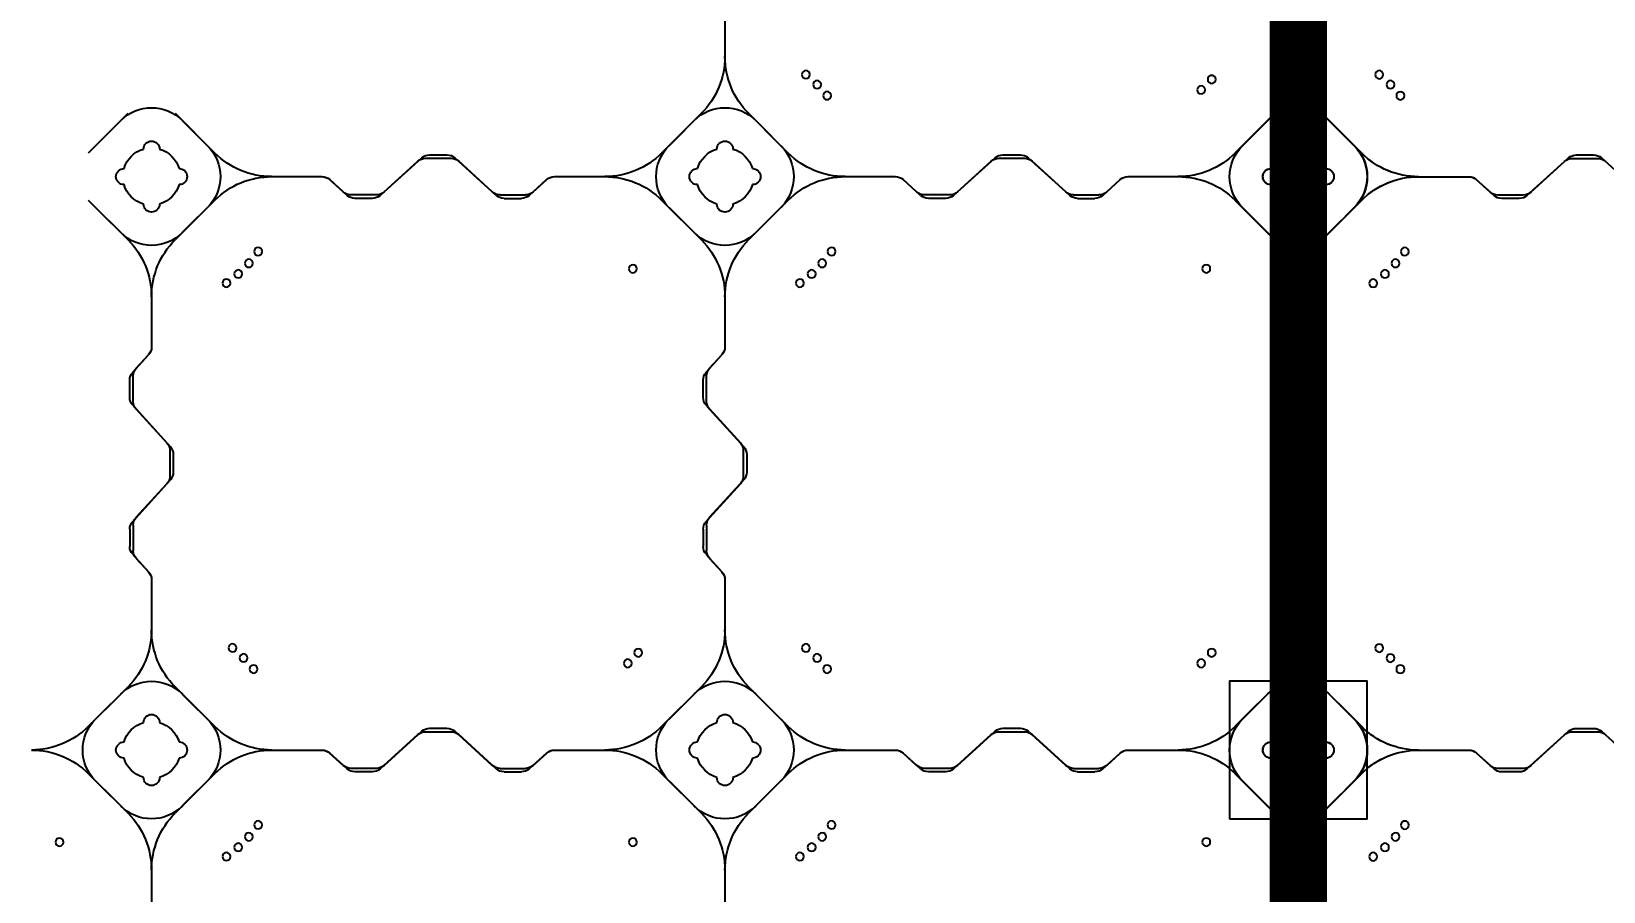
# Model space of a CAD drawing. Header units: millimetres. Extents: x -1612139 to -1260738, y 1141106 to 1536160.
# Drawn here: x -1314124 to -1312753, y 1256188 to 1256938 of the extents above; entities that cross this region are included whole.
import ezdxf

# ---------------------------------------------------------------- set-up
doc = ezdxf.new("R2010")
doc.units = ezdxf.units.MM
doc.header["$LTSCALE"] = 10
doc.layers.get('0').update_dxf_attribs({"linetype": 'CONTINUOUS'})
doc.layers.get('DEFPOINTS').update_dxf_attribs({"linetype": 'CONTINUOUS'})
doc.layers.add('W-FLOAT_BOWL浮筒', color=253, linetype='CONTINUOUS')
doc.styles.add('STANDARD_T3', font='simplex.shx', dxfattribs={"width": 0.7, "bigfont": 'gbcbig.shx'})
doc.dimstyles.new('W&&200', dxfattribs={"dimtxt": 700, "dimasz": 200, "dimexe": 500, "dimexo": 600, "dimgap": 200, "dimtad": 1, "dimdec": 0, "dimzin": 0, "dimdsep": 46, "dimtxsty": 'STANDARD_T3', "dimcen": 0.09, "dimclrd": 1, "dimclre": 1, "dimclrt": 7, "dimazin": 2, "dimtfac": 1, "dimtdec": 0, "dimtix": 1, "dimtmove": 2, "dimatfit": 3, "dimfxl": 100, "dimtolj": 1, "dimtzin": 0, "dimarcsym": 0})

# ---------------------------------------------------------------- blocks, each defined once
blk = doc.blocks.new('蓝色')
at = {"layer": 'W-FLOAT_BOWL浮筒', "color": 5}
for p, q in [((20006.3, -394.9), (20006.3, -350.9)), ((20006.3, -394.9), (20006.3, -351.1)), ((19951.1, -479.1), (19985.8, -444.4)), ((19979.5, -450.8), (19951.2, -479.1)), ((19957.5, -472.8), (19985.8, -444.5)), ((19957.5, -472.7), (19979.4, -450.8)), ((20061.6, -479.1), (20026.8, -444.4)), ((20055.2, -472.8), (20026.8, -444.5)), ((20033.2, -450.8), (20055.2, -472.7)), ((20033.2, -450.8), (20061.5, -479.1)), ((20173.5, -486.2), (20161.6, -497)), ((20177, -483.2), (20161.8, -497)), ((20202.5, -483.6), (20180.2, -483.6)), ((20199, -480.6), (20183.7, -480.6)), ((20205.7, -483.2), (20238.5, -513)), ((20209.2, -486.2), (20242, -516)), ((20303.5, -486.2), (20270.7, -516)), ((20110.9, -499.6), (20155.1, -499.6)), ((20110.9, -499.6), (20154.9, -499.6)), ((19985.8, -554.9), (19951.1, -520.1)), ((19979.5, -548.4), (19951.2, -520.1)), ((20026.8, -554.9), (20061.6, -520.1)), ((20033.2, -548.4), (20061.5, -520.1)), ((20245.2, -515.6), (20267.5, -515.6)), ((20248.7, -518.6), (20264, -518.6)), ((19979.4, -548.4), (19957.5, -526.5)), ((19957.5, -526.5), (19985.8, -554.8)), ((20055.2, -526.5), (20026.8, -554.8)), ((20055.2, -526.5), (20033.2, -548.4)), ((20006.3, -648.4), (20006.3, -604.2)), ((20006.3, -648.2), (20006.3, -604.2)), ((19989.9, -670.3), (20003.7, -655.1)), ((19992.9, -666.8), (20003.7, -654.9)), ((19987.3, -692.3), (19987.3, -677)), ((19990.3, -695.8), (19990.3, -673.5)), ((19989.9, -699), (20019.7, -731.8)), ((19992.9, -702.5), (20022.7, -735.3)), ((20022.3, -760.8), (20022.3, -738.5)), ((20025.3, -757.3), (20025.3, -742)), ((19989.9, -800.3), (20019.7, -767.5)), ((19992.9, -796.8), (20022.7, -764)), ((19987.3, -807), (19987.3, -822.3)), ((19990.3, -803.5), (19990.3, -825.8)), ((19989.9, -829), (20003.7, -844.2)), ((19992.9, -832.5), (20003.7, -844.4)), ((20006.3, -894.9), (20006.3, -850.9)), ((20006.3, -894.9), (20006.3, -851.1)), ((19951.1, -979.1), (19985.8, -944.4)), ((19957.5, -972.8), (19985.8, -944.5)), ((20061.6, -979.1), (20026.8, -944.4)), ((20055.2, -972.8), (20026.8, -944.5)), ((19979.5, -950.8), (19951.2, -979.1)), ((19957.5, -972.7), (19979.4, -950.8)), ((20033.2, -950.8), (20055.2, -972.7)), ((20033.2, -950.8), (20061.5, -979.1)), ((20173.5, -986.2), (20161.6, -997)), ((20177, -983.2), (20161.8, -997)), ((20202.5, -983.6), (20180.2, -983.6)), ((20199, -980.6), (20183.7, -980.6)), ((20205.7, -983.2), (20238.5, -1013)), ((20209.2, -986.2), (20242, -1016)), ((20303.5, -986.2), (20270.7, -1016)), ((20110.9, -999.6), (20155.1, -999.6)), ((20110.9, -999.6), (20154.9, -999.6)), ((19985.8, -1054.9), (19951.1, -1020.1)), ((19979.5, -1048.4), (19951.2, -1020.1)), ((19979.4, -1048.4), (19957.5, -1026.5)), ((19957.5, -1026.5), (19985.8, -1054.8)), ((20026.8, -1054.9), (20061.6, -1020.1)), ((20055.2, -1026.5), (20026.8, -1054.8)), ((20033.2, -1048.4), (20061.5, -1020.1)), ((20055.2, -1026.5), (20033.2, -1048.4)), ((20245.2, -1015.6), (20267.5, -1015.6)), ((20248.7, -1018.6), (20264, -1018.6)), ((20006.3, -1148.4), (20006.3, -1104.2)), ((20006.3, -1148.2), (20006.3, -1104.2))]:
    blk.add_line(p, q, dxfattribs=at)
for centre in [(20071.6, -406.7), (20081.9, -414.9), (20091.1, -424.1), (20099.2, -434.3), (20095.3, -570.2), (20076.9, -588.6), (20086.6, -579.9), (20071.6, -906.7), (20081.9, -914.9), (20091.1, -924.1), (20099.2, -934.3), (20095.3, -1070.2), (20086.6, -1079.9), (20076.9, -1088.6)]:
    blk.add_circle(centre, 3.5, dxfattribs=at)
for centre, radius, start, end in [((19936.3, -394.9), 70, 315, 0), ((19936.3, -395), 70, 315, 0), ((20076.3, -394.9), 70, 180, 225), ((20076.3, -395), 70, 180, 225), ((20006.3, -477.7), 38, 45, 135), ((20006.4, -477.7), 38, 45, 135), ((19984.4, -499.6), 38, 135, 225), ((19984.4, -499.7), 38, 135, 225), ((20006.3, -499.6), 25, 106.2602, 163.7398), ((20006.3, -499.6), 25, 106.2602, 163.7398), ((20006.3, -499.6), 25, 106.2602, 163.7398), ((20006.3, -499.6), 25, 106.2602, 163.7398), ((20006.3, -475.6), 7, 0, 180), ((20006.3, -475.6), 7, 0, 180), ((20006.3, -475.6), 7, 0, 180), ((20006.3, -475.6), 7, 0, 180), ((20006.3, -499.6), 25, 16.2602, 73.7398), ((20006.3, -499.6), 25, 16.2602, 73.7398), ((20006.3, -499.6), 25, 16.2602, 73.7398), ((20006.3, -499.6), 25, 16.2602, 73.7398), ((20028.3, -499.6), 38, 315, 45), ((20028.3, -499.7), 38, 315, 45), ((20111, -429.6), 70, 225, 270), ((20111.1, -429.6), 70, 225, 270), ((19982.3, -499.6), 7, 90, 270), ((19982.3, -499.6), 7, 90, 270), ((19982.3, -499.6), 7, 90, 270), ((19982.3, -499.6), 7, 90, 270), ((20030.3, -499.6), 7, 270, 90), ((20030.3, -499.6), 7, 270, 90), ((20030.3, -499.6), 7, 270, 90), ((20030.3, -499.6), 7, 270, 90), ((20180.2, -493.6), 10, 90, 132.2737), ((20183.7, -490.6), 10, 90, 132.2737), ((20199, -490.6), 10, 47.7263, 90), ((20202.5, -493.6), 10, 47.7263, 90), ((20006.3, -499.6), 25, 196.2602, 253.7398), ((20006.3, -499.6), 25, 196.2602, 253.7398), ((20006.3, -499.6), 25, 196.2602, 253.7398), ((20006.3, -499.6), 25, 196.2602, 253.7398), ((20006.3, -499.6), 25, 286.2602, 343.7398), ((20006.3, -499.6), 25, 286.2602, 343.7398), ((20006.3, -499.6), 25, 286.2602, 343.7398), ((20006.3, -499.6), 25, 286.2602, 343.7398), ((20111, -569.6), 70, 90, 135), ((20111.1, -569.6), 70, 90, 135), ((20154.9, -489.6), 10, 270, 312.2737), ((20155.1, -489.6), 10, 270, 312.2737), ((20245.2, -505.6), 10, 227.7263, 270), ((20248.7, -508.6), 10, 227.7263, 270), ((20264, -508.6), 10, 270, 312.2737), ((20267.5, -505.6), 10, 270, 312.2737), ((20006.3, -523.6), 7, 180, 0), ((20006.3, -523.6), 7, 180, 0), ((20006.3, -523.6), 7, 180, 0), ((20006.3, -523.6), 7, 180, 0), ((20006.3, -521.6), 38, 225, 315), ((20006.4, -521.6), 38, 225, 315), ((19936.3, -604.3), 70, 0, 45), ((19936.3, -604.3), 70, 0, 45), ((20076.3, -604.3), 70, 135, 180), ((20076.3, -604.3), 70, 135, 180), ((19996.3, -648.2), 10, 317.7263, 0), ((19996.3, -648.4), 10, 317.7263, 0), ((19997.3, -677), 10, 137.7263, 180), ((20000.3, -673.5), 10, 137.7263, 180), ((19997.3, -692.3), 10, 180, 222.2737), ((20000.3, -695.8), 10, 180, 222.2737), ((20012.3, -738.5), 10, 0, 42.2737), ((20015.3, -742), 10, 0, 42.2737), ((20012.3, -760.8), 10, 317.7263, 0), ((20015.3, -757.3), 10, 317.7263, 0), ((19997.3, -807), 10, 137.7263, 180), ((20000.3, -803.5), 10, 137.7263, 180), ((19997.3, -822.3), 10, 180, 222.2737), ((20000.3, -825.8), 10, 180, 222.2737), ((19996.3, -850.9), 10, 0, 42.2737), ((19996.3, -851.1), 10, 0, 42.2737), ((19936.3, -894.9), 70, 315, 0), ((19936.3, -895), 70, 315, 0), ((20076.3, -894.9), 70, 180, 225), ((20076.3, -895), 70, 180, 225), ((20006.3, -977.7), 38, 45, 135), ((20006.4, -977.7), 38, 45, 135), ((19984.4, -999.6), 38, 135, 225), ((19984.4, -999.7), 38, 135, 225), ((20006.3, -975.6), 7, 0, 180), ((20006.3, -975.6), 7, 0, 180), ((20006.3, -975.6), 7, 0, 180), ((20006.3, -975.6), 7, 0, 180), ((20028.3, -999.6), 38, 315, 45), ((20028.3, -999.7), 38, 315, 45), ((20006.3, -999.6), 25, 106.2602, 163.7398), ((20006.3, -999.6), 25, 106.2602, 163.7398), ((20006.3, -999.6), 25, 106.2602, 163.7398), ((20006.3, -999.6), 25, 106.2602, 163.7398), ((20006.3, -999.6), 25, 16.2602, 73.7398), ((20006.3, -999.6), 25, 16.2602, 73.7398), ((20006.3, -999.6), 25, 16.2602, 73.7398), ((20006.3, -999.6), 25, 16.2602, 73.7398), ((20111, -929.6), 70, 225, 270), ((20111.1, -929.6), 70, 225, 270), ((20180.2, -993.6), 10, 90, 132.2737), ((20183.7, -990.6), 10, 90, 132.2737), ((20199, -990.6), 10, 47.7263, 90), ((20202.5, -993.6), 10, 47.7263, 90), ((19982.3, -999.6), 7, 90, 270), ((19982.3, -999.6), 7, 90, 270), ((19982.3, -999.6), 7, 90, 270), ((19982.3, -999.6), 7, 90, 270), ((20030.3, -999.6), 7, 270, 90), ((20030.3, -999.6), 7, 270, 90), ((20030.3, -999.6), 7, 270, 90), ((20030.3, -999.6), 7, 270, 90), ((20111, -1069.6), 70, 90, 135), ((20111.1, -1069.6), 70, 90, 135), ((20154.9, -989.6), 10, 270, 312.2737), ((20155.1, -989.6), 10, 270, 312.2737), ((20006.3, -999.6), 25, 196.2602, 253.7398), ((20006.3, -999.6), 25, 196.2602, 253.7398), ((20006.3, -999.6), 25, 196.2602, 253.7398), ((20006.3, -999.6), 25, 196.2602, 253.7398), ((20006.3, -999.6), 25, 286.2602, 343.7398), ((20006.3, -999.6), 25, 286.2602, 343.7398), ((20006.3, -999.6), 25, 286.2602, 343.7398), ((20006.3, -999.6), 25, 286.2602, 343.7398), ((20245.2, -1005.6), 10, 227.7263, 270), ((20267.5, -1005.6), 10, 270, 312.2737), ((20006.3, -1023.6), 7, 180, 0), ((20006.3, -1023.6), 7, 180, 0), ((20006.3, -1023.6), 7, 180, 0), ((20006.3, -1023.6), 7, 180, 0), ((20248.7, -1008.6), 10, 227.7263, 270), ((20264, -1008.6), 10, 270, 312.2737), ((20006.3, -1021.6), 38, 225, 315), ((20006.4, -1021.6), 38, 225, 315), ((19936.3, -1104.3), 70, 0, 45), ((19936.3, -1104.3), 70, 0, 45), ((20076.3, -1104.3), 70, 135, 180), ((20076.3, -1104.3), 70, 135, 180)]:
    blk.add_arc(centre, radius, start, end, dxfattribs=at)
blk = doc.blocks.new('橙色')
at = {"layer": 'W-FLOAT_BOWL浮筒', "color": 30}
for p, q in [((19500, 104.7), (19500, 148.7)), ((19500, 104.7), (19500, 148.5)), ((20000, 104.7), (20000, 148.7)), ((20000, 104.7), (20000, 148.5)), ((20500, 104.7), (20500, 148.7)), ((19444.8, 20.5), (19479.5, 55.2)), ((19451.2, 26.8), (19479.5, 55.2)), ((19548.8, 26.8), (19520.5, 55.2)), ((19555.2, 20.5), (19520.5, 55.2)), ((19944.8, 20.5), (19979.5, 55.2)), ((19951.2, 26.8), (19979.5, 55.2)), ((20048.8, 26.8), (20020.5, 55.2)), ((20055.2, 20.5), (20020.5, 55.2)), ((20444.8, 20.5), (20479.5, 55.2)), ((20548.8, 26.8), (20520.5, 55.2)), ((19473.2, 48.8), (19444.8, 20.5)), ((19451.2, 26.9), (19473.1, 48.8)), ((19526.8, 48.8), (19555.2, 20.5)), ((19526.9, 48.8), (19548.8, 26.9)), ((19973.2, 48.8), (19944.8, 20.5)), ((19951.2, 26.9), (19973.1, 48.8)), ((20026.8, 48.8), (20055.2, 20.5)), ((20026.9, 48.8), (20048.8, 26.9)), ((20473.2, 48.8), (20444.8, 20.5)), ((20526.9, 48.8), (20548.8, 26.9)), ((19670.6, 16.4), (19655.5, 2.6)), ((19696.1, 16), (19673.9, 16)), ((19692.6, 19), (19677.4, 19)), ((19699.4, 16.4), (19732.1, -13.4)), ((19800.6, 16.4), (19767.9, -13.4)), ((19803.9, 16), (19826.1, 16)), ((19807.4, 19), (19822.6, 19)), ((19829.4, 16.4), (19844.5, 2.6)), ((20170.6, 16.4), (20155.5, 2.6)), ((20196.1, 16), (20173.9, 16)), ((20192.6, 19), (20177.4, 19)), ((20199.4, 16.4), (20232.1, -13.4)), ((20300.6, 16.4), (20267.9, -13.4)), ((20303.9, 16), (20326.1, 16)), ((20307.4, 19), (20322.6, 19)), ((20329.4, 16.4), (20344.5, 2.6)), ((19604.6, 0), (19648.7, 0)), ((19604.6, 0), (19648.5, 0)), ((19667.1, 13.4), (19655.3, 2.6)), ((19702.9, 13.4), (19735.6, -16.4)), ((19797.1, 13.4), (19764.4, -16.4)), ((19832.9, 13.4), (19844.7, 2.6)), ((19851.3, 0), (19895.3, 0)), ((19851.5, 0), (19895.3, 0)), ((20104.6, 0), (20148.7, 0)), ((20104.6, 0), (20148.5, 0)), ((20167.1, 13.4), (20155.3, 2.6)), ((20202.9, 13.4), (20235.6, -16.4)), ((20297.1, 13.4), (20264.4, -16.4)), ((20332.9, 13.4), (20344.7, 2.6)), ((20351.3, 0), (20395.3, 0)), ((20351.5, 0), (20395.3, 0)), ((19473.2, -48.8), (19444.8, -20.5)), ((19479.5, -55.2), (19444.8, -20.5)), ((19451.2, -26.8), (19479.5, -55.2)), ((19473.1, -48.8), (19451.2, -26.9)), ((19520.5, -55.2), (19555.2, -20.5)), ((19548.8, -26.8), (19520.5, -55.2)), ((19526.8, -48.8), (19555.2, -20.5)), ((19548.8, -26.9), (19526.9, -48.8)), ((19738.9, -16), (19761.1, -16)), ((19742.4, -19), (19757.6, -19)), ((19973.2, -48.8), (19944.8, -20.5)), ((19979.5, -55.2), (19944.8, -20.5)), ((19951.2, -26.8), (19979.5, -55.2)), ((19973.1, -48.8), (19951.2, -26.9)), ((20020.5, -55.2), (20055.2, -20.5)), ((20048.8, -26.8), (20020.5, -55.2)), ((20026.8, -48.8), (20055.2, -20.5)), ((20048.8, -26.9), (20026.9, -48.8)), ((20238.9, -16), (20261.1, -16)), ((20242.4, -19), (20257.6, -19)), ((20473.2, -48.8), (20444.8, -20.5)), ((20479.5, -55.2), (20444.8, -20.5)), ((20548.8, -26.8), (20520.5, -55.2)), ((20548.8, -26.9), (20526.9, -48.8)), ((19500, -148.7), (19500, -104.6)), ((19500, -148.5), (19500, -104.6)), ((20000, -148.5), (20000, -104.6)), ((20000, -148.7), (20000, -104.6)), ((20500, -148.7), (20500, -104.6)), ((19483.6, -170.6), (19497.4, -155.5)), ((19486.6, -167.1), (19497.4, -155.3)), ((19983.6, -170.6), (19997.4, -155.5)), ((19986.6, -167.1), (19997.4, -155.3)), ((20483.6, -170.6), (20497.4, -155.5)), ((19481, -192.6), (19481, -177.4)), ((19484, -196.1), (19484, -173.9)), ((19981, -192.6), (19981, -177.4)), ((19984, -196.1), (19984, -173.9)), ((20481, -192.6), (20481, -177.4)), ((19483.6, -199.4), (19513.4, -232.1)), ((19486.6, -202.9), (19516.4, -235.6)), ((19983.6, -199.4), (20013.4, -232.1)), ((19986.6, -202.9), (20016.4, -235.6)), ((20483.6, -199.4), (20513.4, -232.1)), ((19516, -261.1), (19516, -238.9)), ((19519, -257.6), (19519, -242.4)), ((20016, -261.1), (20016, -238.9)), ((20019, -257.6), (20019, -242.4)), ((20516, -261.1), (20516, -238.9)), ((19483.6, -300.6), (19513.4, -267.9)), ((19486.6, -297.1), (19516.4, -264.4)), ((19983.6, -300.6), (20013.4, -267.9)), ((19986.6, -297.1), (20016.4, -264.4)), ((20483.6, -300.6), (20513.4, -267.9)), ((19481, -307.4), (19481, -322.6)), ((19484, -303.9), (19484, -326.1)), ((19981, -307.4), (19981, -322.6)), ((19984, -303.9), (19984, -326.1)), ((20481, -307.4), (20481, -322.6)), ((19483.6, -329.4), (19497.4, -344.5)), ((19486.6, -332.9), (19497.4, -344.7)), ((19983.6, -329.4), (19997.4, -344.5)), ((19986.6, -332.9), (19997.4, -344.7)), ((20483.6, -329.4), (20497.4, -344.5)), ((19500, -395.3), (19500, -351.3)), ((19500, -395.3), (19500, -351.5)), ((20000, -395.3), (20000, -351.3)), ((20000, -395.3), (20000, -351.5)), ((20500, -395.3), (20500, -351.3)), ((19444.8, -479.5), (19479.5, -444.8)), ((19451.2, -473.2), (19479.5, -444.8)), ((19451.2, -473.1), (19473.1, -451.2)), ((19548.8, -473.2), (19520.5, -444.8)), ((19555.2, -479.5), (19520.5, -444.8)), ((19526.8, -451.2), (19555.2, -479.5)), ((19944.8, -479.5), (19979.5, -444.8)), ((19973.2, -451.2), (19944.8, -479.5)), ((19951.2, -473.2), (19979.5, -444.8)), ((19951.2, -473.1), (19973.1, -451.2)), ((20055.2, -479.5), (20020.5, -444.8)), ((20048.8, -473.2), (20020.5, -444.8)), ((20026.8, -451.2), (20055.2, -479.5)), ((20026.9, -451.2), (20048.8, -473.1)), ((20444.8, -479.5), (20479.5, -444.8)), ((20473.2, -451.2), (20444.8, -479.5)), ((20548.8, -473.2), (20520.5, -444.8)), ((20526.9, -451.2), (20548.8, -473.1)), ((19667.1, -486.6), (19655.3, -497.4)), ((19670.6, -483.6), (19655.5, -497.4)), ((19696.1, -484), (19673.9, -484)), ((19692.6, -481), (19677.4, -481)), ((19699.4, -483.6), (19732.1, -513.4)), ((19702.9, -486.6), (19735.6, -516.4)), ((19797.1, -486.6), (19764.4, -516.4)), ((19800.6, -483.6), (19767.9, -513.4)), ((19803.9, -484), (19826.1, -484)), ((19807.4, -481), (19822.6, -481)), ((19829.4, -483.6), (19844.5, -497.4)), ((19832.9, -486.6), (19844.7, -497.4)), ((20167.1, -486.6), (20155.3, -497.4)), ((20170.6, -483.6), (20155.5, -497.4)), ((20196.1, -484), (20173.9, -484)), ((20192.6, -481), (20177.4, -481)), ((20199.4, -483.6), (20232.1, -513.4)), ((20202.9, -486.6), (20235.6, -516.4)), ((20297.1, -486.6), (20264.4, -516.4)), ((20300.6, -483.6), (20267.9, -513.4)), ((20303.9, -484), (20326.1, -484)), ((20307.4, -481), (20322.6, -481)), ((20329.4, -483.6), (20344.5, -497.4)), ((20332.9, -486.6), (20344.7, -497.4)), ((19604.6, -500), (19648.7, -500)), ((19604.6, -500), (19648.5, -500)), ((19851.3, -500), (19895.3, -500)), ((19851.5, -500), (19895.3, -500)), ((20104.6, -500), (20148.7, -500)), ((20104.6, -500), (20148.5, -500)), ((20351.3, -500), (20395.3, -500)), ((20351.5, -500), (20395.3, -500)), ((19473.2, -548.8), (19444.8, -520.5)), ((19520.5, -555.2), (19555.2, -520.5)), ((19526.8, -548.8), (19555.2, -520.5)), ((19738.9, -516), (19761.1, -516)), ((19742.4, -519), (19757.6, -519)), ((19973.2, -548.8), (19944.8, -520.5)), ((19979.5, -555.2), (19944.8, -520.5)), ((20020.5, -555.2), (20055.2, -520.5)), ((20026.8, -548.8), (20055.2, -520.5)), ((20238.9, -516), (20261.1, -516)), ((20242.4, -519), (20257.6, -519)), ((20473.2, -548.8), (20444.8, -520.5)), ((20479.5, -555.2), (20444.8, -520.5)), ((19451.2, -526.8), (19479.5, -555.2)), ((19473.1, -548.8), (19451.2, -526.9)), ((19548.8, -526.9), (19526.9, -548.8)), ((19951.2, -526.8), (19979.5, -555.2)), ((19973.1, -548.8), (19951.2, -526.9)), ((20048.8, -526.8), (20020.5, -555.2)), ((20048.8, -526.9), (20026.9, -548.8)), ((20548.8, -526.8), (20520.5, -555.2)), ((20548.8, -526.9), (20526.9, -548.8)), ((20000, -648.5), (20000, -604.6)), ((20500, -648.7), (20500, -604.6))]:
    blk.add_line(p, q, dxfattribs=at)
for centre in [(19565.3, 92.9), (20065.3, 92.9), (19419.7, 80.3), (19575.6, 84.8), (19919.7, 80.3), (20075.6, 84.8), (20419.7, 80.3), (19584.8, 75.6), (19592.9, 65.3), (20084.8, 75.6), (20092.9, 65.3), (19589, -70.6), (20089, -70.6), (19580.3, -80.3), (19915.2, -75.6), (19924.4, -84.8), (20080.3, -80.3), (20415.2, -75.6), (20424.4, -84.8), (19570.6, -89), (20070.6, -89), (19565.3, -407.1), (20065.3, -407.1), (19575.6, -415.2), (19584.8, -424.4), (19919.7, -419.7), (20075.6, -415.2), (20084.8, -424.4), (20419.7, -419.7), (19592.9, -434.7), (20092.9, -434.7), (20089, -570.6), (20415.2, -575.6), (20070.6, -589), (20080.3, -580.3), (20424.4, -584.8)]:
    blk.add_circle(centre, 3.5, dxfattribs=at)
for centre, radius, start, end in [((19430, 104.7), 70, 315, 0), ((19430, 104.7), 70, 315, 0), ((19570, 104.7), 70, 180, 225), ((19570, 104.7), 70, 180, 225), ((19930, 104.7), 70, 315, 0), ((19930, 104.7), 70, 315, 0), ((20070, 104.7), 70, 180, 225), ((20070, 104.7), 70, 180, 225), ((20430, 104.7), 70, 315, 0), ((20570, 104.7), 70, 180, 225), ((19500, 22), 38, 45, 135), ((19500, 22), 38, 45, 135), ((20000, 22), 38, 45, 135), ((20000, 22), 38, 45, 135), ((20500, 22), 38, 45, 135), ((19500, 24), 7, 0, 180), ((19500, 24), 7, 0, 180), ((19500, 24), 7, 0, 180), ((19500, 24), 7, 0, 180), ((20000, 24), 7, 0, 180), ((20000, 24), 7, 0, 180), ((20000, 24), 7, 0, 180), ((20000, 24), 7, 0, 180), ((20500, 24), 7, 0, 180), ((20500, 24), 7, 0, 180), ((19395.3, 70), 70, 270, 315), ((19478, 0), 38, 135, 225), ((19500, 0), 25, 106.2602, 163.7398), ((19500, 0), 25, 106.2602, 163.7398), ((19500, 0), 25, 106.2602, 163.7398), ((19500, 0), 25, 106.2602, 163.7398), ((19500, 0), 25, 16.2602, 73.7398), ((19500, 0), 25, 16.2602, 73.7398), ((19500, 0), 25, 16.2602, 73.7398), ((19500, 0), 25, 16.2602, 73.7398), ((19522, 0), 38, 315, 45), ((19522, 0), 38, 315, 45), ((19604.7, 70), 70, 225, 270), ((19604.7, 70), 70, 225, 270), ((19673.9, 6), 10, 90, 132.2737), ((19677.4, 9), 10, 90, 132.2737), ((19692.6, 9), 10, 47.7263, 90), ((19696.1, 6), 10, 47.7263, 90), ((19803.9, 6), 10, 90, 132.2737), ((19807.4, 9), 10, 90, 132.2737), ((19822.6, 9), 10, 47.7263, 90), ((19826.1, 6), 10, 47.7263, 90), ((19895.3, 70), 70, 270, 315), ((19895.3, 70), 70, 270, 315), ((19978, 0), 38, 135, 225), ((19978, 0), 38, 135, 225), ((20000, 0), 25, 106.2602, 163.7398), ((20000, 0), 25, 106.2602, 163.7398), ((20000, 0), 25, 106.2602, 163.7398), ((20000, 0), 25, 106.2602, 163.7398), ((20000, 0), 25, 16.2602, 73.7398), ((20000, 0), 25, 16.2602, 73.7398), ((20000, 0), 25, 16.2602, 73.7398), ((20000, 0), 25, 16.2602, 73.7398), ((20022, 0), 38, 315, 45), ((20022, 0), 38, 315, 45), ((20104.7, 70), 70, 225, 270), ((20104.7, 70), 70, 225, 270), ((20173.9, 6), 10, 90, 132.2737), ((20177.4, 9), 10, 90, 132.2737), ((20192.6, 9), 10, 47.7263, 90), ((20196.1, 6), 10, 47.7263, 90), ((20303.9, 6), 10, 90, 132.2737), ((20307.4, 9), 10, 90, 132.2737), ((20322.6, 9), 10, 47.7263, 90), ((20326.1, 6), 10, 47.7263, 90), ((20395.3, 70), 70, 270, 315), ((20395.3, 70), 70, 270, 315), ((20500, 0), 25, 106.2602, 163.7398), ((20500, 0), 25, 106.2602, 163.7398), ((20500, 0), 25, 16.2602, 73.7398), ((20500, 0), 25, 16.2602, 73.7398), ((20522, 0), 38, 315, 45), ((20522, 0), 38, 315, 45), ((19395.3, -70), 70, 45, 90), ((19476, 0), 7, 90, 270), ((19476, 0), 7, 90, 270), ((19476, 0), 7, 90, 270), ((19476, 0), 7, 90, 270), ((19524, 0), 7, 270, 90), ((19524, 0), 7, 270, 90), ((19524, 0), 7, 270, 90), ((19524, 0), 7, 270, 90), ((19604.7, -70), 70, 90, 135), ((19604.7, -70), 70, 90, 135), ((19648.5, 10), 10, 270, 312.2737), ((19648.7, 10), 10, 270, 312.2737), ((19851.3, 10), 10, 227.7263, 270), ((19851.5, 10), 10, 227.7263, 270), ((19895.3, -70), 70, 45, 90), ((19895.3, -70), 70, 45, 90), ((19976, 0), 7, 90, 270), ((19976, 0), 7, 90, 270), ((19976, 0), 7, 90, 270), ((19976, 0), 7, 90, 270), ((20024, 0), 7, 270, 90), ((20024, 0), 7, 270, 90), ((20024, 0), 7, 270, 90), ((20024, 0), 7, 270, 90), ((20104.7, -70), 70, 90, 135), ((20104.7, -70), 70, 90, 135), ((20148.5, 10), 10, 270, 312.2737), ((20148.7, 10), 10, 270, 312.2737), ((20351.3, 10), 10, 227.7263, 270), ((20351.5, 10), 10, 227.7263, 270), ((20395.3, -70), 70, 45, 90), ((20395.3, -70), 70, 45, 90), ((20476, 0), 7, 90, 270), ((20476, 0), 7, 90, 270), ((20524, 0), 7, 270, 90), ((20524, 0), 7, 270, 90), ((19500, 0), 25, 196.2602, 253.7398), ((19500, 0), 25, 196.2602, 253.7398), ((19500, 0), 25, 196.2602, 253.7398), ((19500, 0), 25, 196.2602, 253.7398), ((19500, 0), 25, 286.2602, 343.7398), ((19500, 0), 25, 286.2602, 343.7398), ((19500, 0), 25, 286.2602, 343.7398), ((19500, 0), 25, 286.2602, 343.7398), ((19738.9, -6), 10, 227.7263, 270), ((19761.1, -6), 10, 270, 312.2737), ((20000, 0), 25, 196.2602, 253.7398), ((20000, 0), 25, 196.2602, 253.7398), ((20000, 0), 25, 196.2602, 253.7398), ((20000, 0), 25, 196.2602, 253.7398), ((20000, 0), 25, 286.2602, 343.7398), ((20000, 0), 25, 286.2602, 343.7398), ((20000, 0), 25, 286.2602, 343.7398), ((20000, 0), 25, 286.2602, 343.7398), ((20238.9, -6), 10, 227.7263, 270), ((20261.1, -6), 10, 270, 312.2737), ((20500, 0), 25, 196.2602, 253.7398), ((20500, 0), 25, 196.2602, 253.7398), ((20500, 0), 25, 286.2602, 343.7398), ((20500, 0), 25, 286.2602, 343.7398), ((19500, -24), 7, 180, 0), ((19500, -24), 7, 180, 0), ((19500, -24), 7, 180, 0), ((19500, -24), 7, 180, 0), ((19742.4, -9), 10, 227.7263, 270), ((19757.6, -9), 10, 270, 312.2737), ((20000, -24), 7, 180, 0), ((20000, -24), 7, 180, 0), ((20000, -24), 7, 180, 0), ((20000, -24), 7, 180, 0), ((20242.4, -9), 10, 227.7263, 270), ((20257.6, -9), 10, 270, 312.2737), ((20500, -24), 7, 180, 0), ((20500, -24), 7, 180, 0), ((19500, -22), 38, 225, 315), ((19500, -22), 38, 225, 315), ((20000, -22), 38, 225, 315), ((20000, -22), 38, 225, 315), ((20500, -22), 38, 225, 315), ((19430, -104.7), 70, 0, 45), ((19430, -104.7), 70, 0, 45), ((19570, -104.7), 70, 135, 180), ((19570, -104.7), 70, 135, 180), ((19930, -104.7), 70, 0, 45), ((19930, -104.7), 70, 0, 45), ((20070, -104.7), 70, 135, 180), ((20070, -104.7), 70, 135, 180), ((20430, -104.7), 70, 0, 45), ((20570, -104.7), 70, 135, 180), ((19490, -148.5), 10, 317.7263, 0), ((19490, -148.7), 10, 317.7263, 0), ((19990, -148.5), 10, 317.7263, 0), ((19990, -148.7), 10, 317.7263, 0), ((20490, -148.7), 10, 317.7263, 0), ((19491, -177.4), 10, 137.7263, 180), ((19494, -173.9), 10, 137.7263, 180), ((19991, -177.4), 10, 137.7263, 180), ((19994, -173.9), 10, 137.7263, 180), ((20491, -177.4), 10, 137.7263, 180), ((19491, -192.6), 10, 180, 222.2737), ((19494, -196.1), 10, 180, 222.2737), ((19991, -192.6), 10, 180, 222.2737), ((19994, -196.1), 10, 180, 222.2737), ((20491, -192.6), 10, 180, 222.2737), ((19506, -238.9), 10, 0, 42.2737), ((20006, -238.9), 10, 0, 42.2737), ((20506, -238.9), 10, 0, 42.2737), ((19509, -242.4), 10, 0, 42.2737), ((20009, -242.4), 10, 0, 42.2737), ((19509, -257.6), 10, 317.7263, 0), ((20009, -257.6), 10, 317.7263, 0), ((19506, -261.1), 10, 317.7263, 0), ((20006, -261.1), 10, 317.7263, 0), ((20506, -261.1), 10, 317.7263, 0), ((19491, -307.4), 10, 137.7263, 180), ((19494, -303.9), 10, 137.7263, 180), ((19991, -307.4), 10, 137.7263, 180), ((19994, -303.9), 10, 137.7263, 180), ((20491, -307.4), 10, 137.7263, 180), ((19491, -322.6), 10, 180, 222.2737), ((19494, -326.1), 10, 180, 222.2737), ((19991, -322.6), 10, 180, 222.2737), ((19994, -326.1), 10, 180, 222.2737), ((20491, -322.6), 10, 180, 222.2737), ((19490, -351.3), 10, 0, 42.2737), ((19490, -351.5), 10, 0, 42.2737), ((19990, -351.3), 10, 0, 42.2737), ((19990, -351.5), 10, 0, 42.2737), ((20490, -351.3), 10, 0, 42.2737), ((19430, -395.3), 70, 315, 0), ((19430, -395.3), 70, 315, 0), ((19570, -395.3), 70, 180, 225), ((19570, -395.3), 70, 180, 225), ((19930, -395.3), 70, 315, 0), ((19930, -395.3), 70, 315, 0), ((20070, -395.3), 70, 180, 225), ((20070, -395.3), 70, 180, 225), ((20430, -395.3), 70, 315, 0), ((20570, -395.3), 70, 180, 225), ((19500, -478), 38, 45, 135), ((20000, -478), 38, 45, 135), ((20000, -478), 38, 45, 135), ((20500, -478), 38, 45, 135), ((19500, -500), 25, 106.2602, 163.7398), ((19500, -500), 25, 106.2602, 163.7398), ((19500, -500), 25, 106.2602, 163.7398), ((19500, -476), 7, 0, 180), ((19500, -476), 7, 0, 180), ((19500, -476), 7, 0, 180), ((19500, -500), 25, 16.2602, 73.7398), ((19500, -500), 25, 16.2602, 73.7398), ((19500, -500), 25, 16.2602, 73.7398), ((19522, -500), 38, 315, 45), ((19604.7, -430), 70, 225, 270), ((19604.7, -430), 70, 225, 270), ((19895.3, -430), 70, 270, 315), ((19895.3, -430), 70, 270, 315), ((19978, -500), 38, 135, 225), ((19978, -500), 38, 135, 225), ((20000, -500), 25, 106.2602, 163.7398), ((20000, -500), 25, 106.2602, 163.7398), ((20000, -500), 25, 106.2602, 163.7398), ((20000, -500), 25, 106.2602, 163.7398), ((20000, -476), 7, 0, 180), ((20000, -476), 7, 0, 180), ((20000, -476), 7, 0, 180), ((20000, -476), 7, 0, 180), ((20000, -500), 25, 16.2602, 73.7398), ((20000, -500), 25, 16.2602, 73.7398), ((20000, -500), 25, 16.2602, 73.7398), ((20000, -500), 25, 16.2602, 73.7398), ((20022, -500), 38, 315, 45), ((20022, -500), 38, 315, 45), ((20104.7, -430), 70, 225, 270), ((20104.7, -430), 70, 225, 270), ((20395.3, -430), 70, 270, 315), ((20395.3, -430), 70, 270, 315), ((20500, -500), 25, 106.2602, 163.7398), ((20500, -500), 25, 106.2602, 163.7398), ((20500, -476), 7, 0, 180), ((20500, -476), 7, 0, 180), ((20500, -500), 25, 16.2602, 73.7398), ((20500, -500), 25, 16.2602, 73.7398), ((20522, -500), 38, 315, 45), ((20522, -500), 38, 315, 45), ((19476, -500), 7, 90, 270), ((19476, -500), 7, 90, 270), ((19476, -500), 7, 90, 270), ((19524, -500), 7, 270, 90), ((19524, -500), 7, 270, 90), ((19524, -500), 7, 270, 90), ((19673.9, -494), 10, 90, 132.2737), ((19677.4, -491), 10, 90, 132.2737), ((19692.6, -491), 10, 47.7263, 90), ((19696.1, -494), 10, 47.7263, 90), ((19803.9, -494), 10, 90, 132.2737), ((19807.4, -491), 10, 90, 132.2737), ((19822.6, -491), 10, 47.7263, 90), ((19826.1, -494), 10, 47.7263, 90), ((19976, -500), 7, 90, 270), ((19976, -500), 7, 90, 270), ((19976, -500), 7, 90, 270), ((19976, -500), 7, 90, 270), ((20024, -500), 7, 270, 90), ((20024, -500), 7, 270, 90), ((20024, -500), 7, 270, 90), ((20024, -500), 7, 270, 90), ((20173.9, -494), 10, 90, 132.2737), ((20177.4, -491), 10, 90, 132.2737), ((20192.6, -491), 10, 47.7263, 90), ((20196.1, -494), 10, 47.7263, 90), ((20303.9, -494), 10, 90, 132.2737), ((20307.4, -491), 10, 90, 132.2737), ((20322.6, -491), 10, 47.7263, 90), ((20326.1, -494), 10, 47.7263, 90), ((20476, -500), 7, 90, 270), ((20476, -500), 7, 90, 270), ((20524, -500), 7, 270, 90), ((20524, -500), 7, 270, 90), ((19500, -500), 25, 196.2602, 253.7398), ((19500, -500), 25, 196.2602, 253.7398), ((19500, -500), 25, 196.2602, 253.7398), ((19500, -500), 25, 286.2602, 343.7398), ((19500, -500), 25, 286.2602, 343.7398), ((19500, -500), 25, 286.2602, 343.7398), ((19604.7, -570), 70, 90, 135), ((19604.7, -570), 70, 90, 135), ((19648.5, -490), 10, 270, 312.2737), ((19648.7, -490), 10, 270, 312.2737), ((19851.3, -490), 10, 227.7263, 270), ((19851.5, -490), 10, 227.7263, 270), ((19895.3, -570), 70, 45, 90), ((19895.3, -570), 70, 45, 90), ((20000, -500), 25, 196.2602, 253.7398), ((20000, -500), 25, 196.2602, 253.7398), ((20000, -500), 25, 196.2602, 253.7398), ((20000, -500), 25, 196.2602, 253.7398), ((20000, -500), 25, 286.2602, 343.7398), ((20000, -500), 25, 286.2602, 343.7398), ((20000, -500), 25, 286.2602, 343.7398), ((20000, -500), 25, 286.2602, 343.7398), ((20104.7, -570), 70, 90, 135), ((20104.7, -570), 70, 90, 135), ((20148.5, -490), 10, 270, 312.2737), ((20148.7, -490), 10, 270, 312.2737), ((20351.3, -490), 10, 227.7263, 270), ((20351.5, -490), 10, 227.7263, 270), ((20395.3, -570), 70, 45, 90), ((20395.3, -570), 70, 45, 90), ((20500, -500), 25, 196.2602, 253.7398), ((20500, -500), 25, 196.2602, 253.7398), ((20500, -500), 25, 286.2602, 343.7398), ((20500, -500), 25, 286.2602, 343.7398), ((19738.9, -506), 10, 227.7263, 270), ((19742.4, -509), 10, 227.7263, 270), ((19757.6, -509), 10, 270, 312.2737), ((19761.1, -506), 10, 270, 312.2737), ((20238.9, -506), 10, 227.7263, 270), ((20242.4, -509), 10, 227.7263, 270), ((20257.6, -509), 10, 270, 312.2737), ((20261.1, -506), 10, 270, 312.2737), ((19500, -524), 7, 180, 0), ((19500, -524), 7, 180, 0), ((19500, -524), 7, 180, 0), ((20000, -524), 7, 180, 0), ((20000, -524), 7, 180, 0), ((20000, -524), 7, 180, 0), ((20000, -524), 7, 180, 0), ((20500, -524), 7, 180, 0), ((20500, -524), 7, 180, 0), ((19500, -522), 38, 225, 315), ((19500, -522), 38, 225, 315), ((20000, -522), 38, 225, 315), ((20000, -522), 38, 225, 315), ((19930, -604.7), 70, 0, 45), ((20070, -604.7), 70, 135, 180), ((20500, -522), 38, 225, 315), ((20430, -604.7), 70, 0, 45), ((20570, -604.7), 70, 135, 180)]:
    blk.add_arc(centre, radius, start, end, dxfattribs=at)
blk = doc.blocks.new('*D183')
at = {"color": 1, "lineweight": -2, "transparency": 16777216}
for p, q in [((-1333518.8, 1271320.9), (-1333518.8, 1271920.9)), ((-1311518.8, 1271320.9), (-1311518.8, 1271920.9)), ((-1333318.8, 1271420.9), (-1311718.8, 1271420.9))]:
    blk.add_line(p, q, dxfattribs=at)
at = {"color": 1, "transparency": 16777216}
for points in [[(-1333318.8, 1271454.3), (-1333318.8, 1271387.6), (-1333518.8, 1271420.9)], [(-1311718.8, 1271454.3), (-1311718.8, 1271387.6), (-1311518.8, 1271420.9)]]:
    blk.add_solid(points, dxfattribs=at)
at = {"layer": 'DEFPOINTS', "color": 0, "transparency": 16777216}
for p in [(-1311518.8, 1271420.9), (-1333518.8, 1256311.5), (-1311518.8, 1253811.5)]:
    blk.add_point(p, dxfattribs=at)
at = {"color": 7, "transparency": 16777216, "insert": (-1321828.2, 1271970.9), "char_height": 700, "attachment_point": 5, "style": 'STANDARD_T3'}
blk.add_mtext('\\A1;22000', dxfattribs=at)
blk = doc.blocks.new('LGZ')
at = {"color": 6}
blk.add_lwpolyline([(-60, -60), (60, -60), (60, 60), (-60, 60)], close=True, dxfattribs=at)

msp = doc.modelspace()

# ---------------------------------------------------------------- linework, layer by layer
at = {"color": 6, "const_width": 50}
msp.add_lwpolyline([(-1333018.8, 1255811.5), (-1324018.8, 1255811.5), (-1324018.8, 1267811.5), (-1323018.8, 1267811.5), (-1323018.8, 1255811.5), (-1313018.8, 1255811.5), (-1313018.8, 1267811.5), (-1312018.8, 1267811.5), (-1312018.8, 1253811.5)], dxfattribs=at)

# ---------------------------------------------------------------- block references
at = {"xscale": -1, "rotation": 180}
for name, p in [('橙色', (-1333518.8, 1256311.5)), ('蓝色', (-1333025.2, 1255811.8))]:
    msp.add_blockref(name, p, dxfattribs=at)
msp.add_blockref('LGZ', (-1313018.8, 1256311.5))

# ---------------------------------------------------------------- dimensions: what is measured, and where the dimension line sits
dim = msp.add_linear_dim(base=(-1311518.8, 1271420.9), p1=(-1333518.8, 1256311.5), p2=(-1311518.8, 1253811.5), dimstyle='W&&200', override={"dimfxlon": 1})
dim.commit()
dim.dimension.update_dxf_attribs({"geometry": '*D183', "text_midpoint": (-1321828.2, 1271970.9), "dimtype": 160})

doc.saveas('drawing.dxf')
